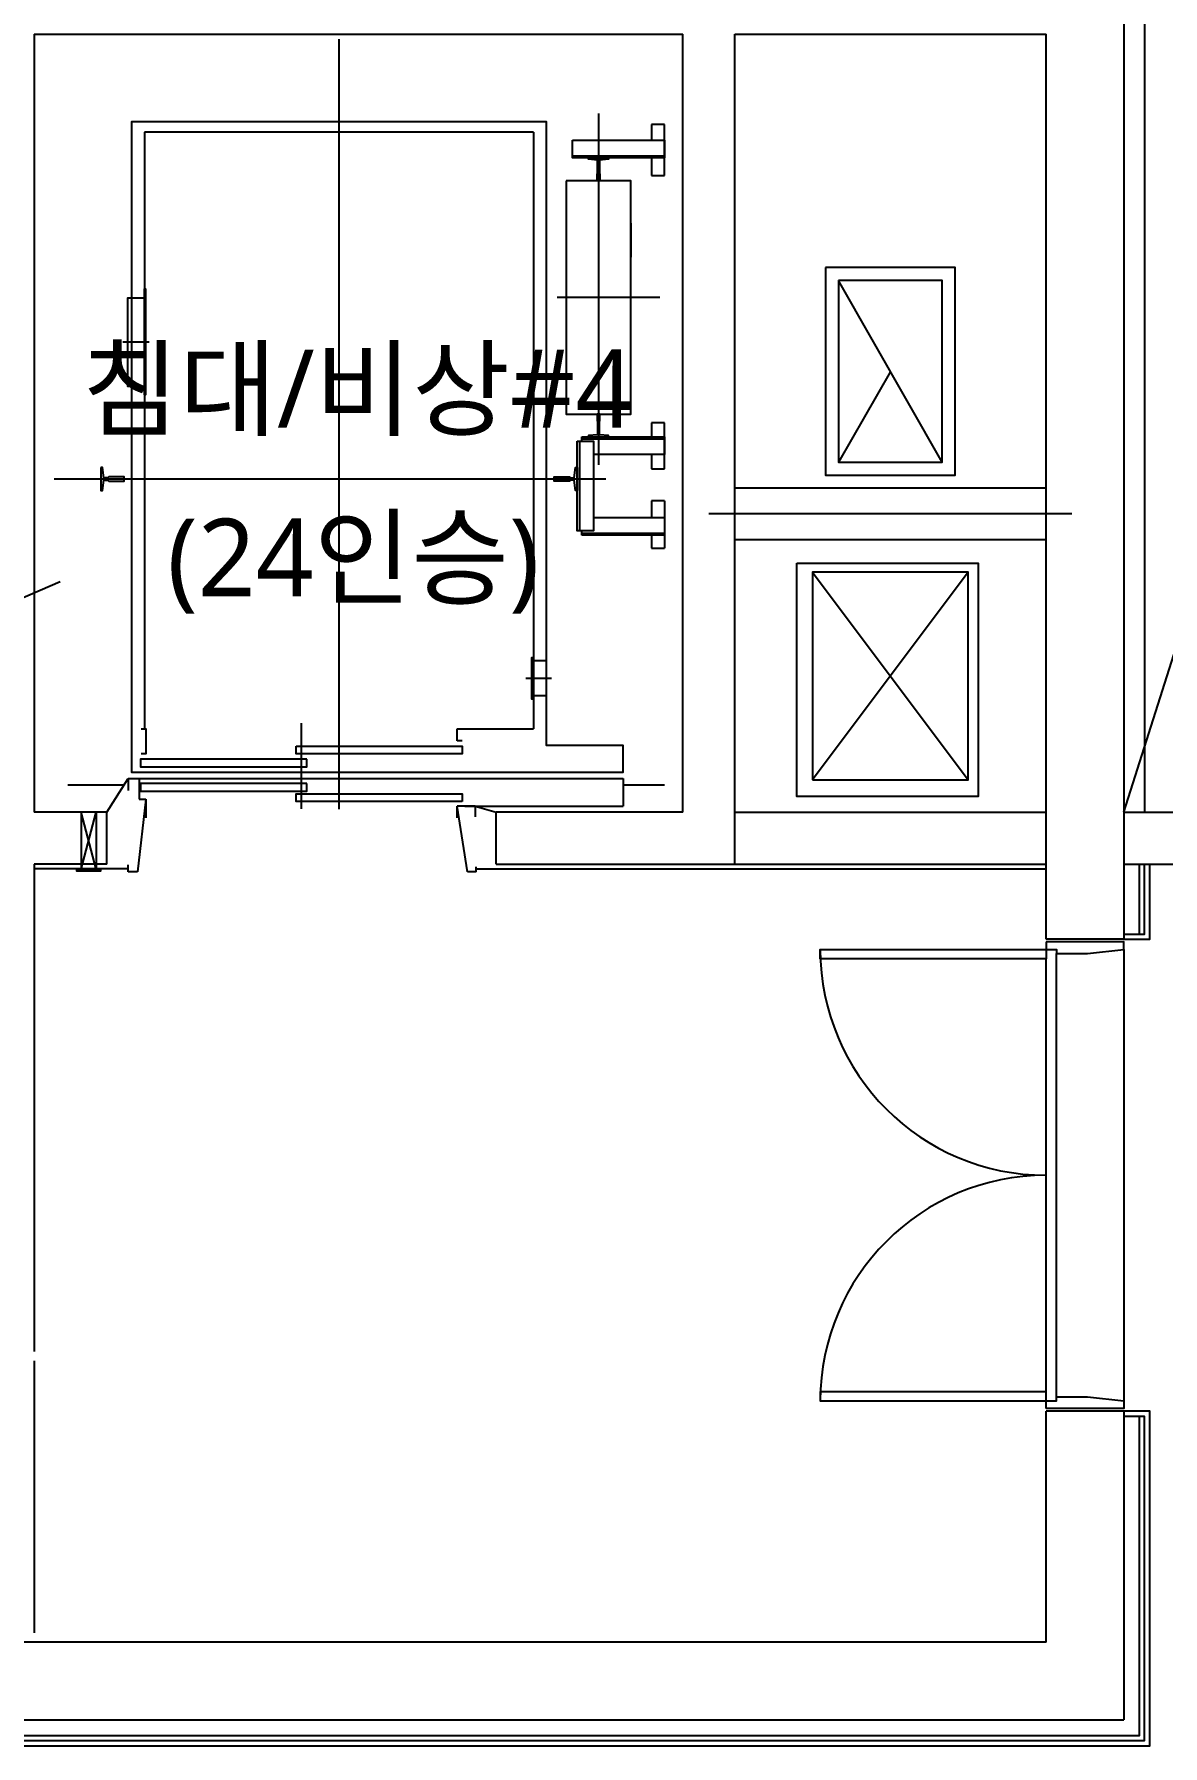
# Model space of a CAD drawing. Header units: millimetres. Extents: x -105683 to 94728, y -31127 to 151123.
# Drawn here: x 2175 to 6525, y -8105 to -1505 of the extents above; entities that cross this region are included whole.
import ezdxf
from ezdxf.enums import TextEntityAlignment as Align

# ---------------------------------------------------------------- set-up
doc = ezdxf.new("R2010")
doc.units = ezdxf.units.MM
doc.layers.add('e-plan', color=9, linetype='Continuous')
doc.styles.add('USUN', font='malgun_0.ttf')

# ---------------------------------------------------------------- blocks, each defined once
blk = doc.blocks.new('xr_plan$0$ELEV-hp')
at = {"layer": 'e-plan'}
for p, q in [((-936.6, 1505), (-994.6, 1285)), ((-994.6, 1285), (-994.6, 1505)), ((-994.6, 1505), (-936.6, 1285)), ((-936.6, 1285), (-936.6, 1505)), ((-813.6, 1515), (-813.6, 1487.7)), ((-777.5, 1515), (-813.6, 1515)), ((-745, 1234.2), (-777.5, 1515)), ((494.6, 1515.3), (455, 1262)), ((528.2, 1515.3), (494.6, 1515.3)), ((528.2, 1515.3), (528.2, 1496.3)), ((-936.6, 1285), (-994.6, 1285)), ((-895, 1285), (-813.6, 1155)), ((-745, 1234.2), (-745, 1307)), ((-145, 1272.2), (-145, 942.2)), ((0, 1273), (0, -1695.9)), ((455, 1307), (455, 1262)), ((525, 1262), (455, 1262)), ((485, 1262), (1095, 1262)), ((525, 1262), (525.1, 1302.5)), ((525, 1262), (605, 1285)), ((1095, 1247.9), (1095, 1262)), ((-813.6, 1155), (-813.6, 1201.8)), ((-770, 1155), (-770, 1234.2)), ((-770, 1234.2), (-745, 1234.2)), ((1095, 1155), (1095, 1247.9)), ((-1045, 1179.9), (-829.2, 1179.9)), ((-813.6, 1155), (440.8, 1155)), ((440.8, 1155), (1095, 1155)), ((1095, 1180), (1255, 1180)), ((475, 1010), (455, 1010)), ((455, 1010), (455, 963)), ((-750, -1337), (-750, 963)), ((455, 963), (750, 963)), ((750, -1337), (750, 963)), ((720, 768.1), (818.8, 768.1)), ((1204.7, 217.1), (1204.7, 266.8)), ((1204.7, 266.8), (1255, 266.8)), ((1255, 84.9), (1255, 266.8)), ((927.2, -145.4), (927.2, 200.6)), ((1255, 217.1), (935.6, 217.1)), ((935.6, 217.1), (935.6, 200.6)), ((935.6, 208.7), (1255, 208.7)), ((1255, 148.1), (1255, 217.1)), ((980.1, 148.1), (1255, 148.1)), ((1204.7, 84.9), (1204.7, 148.1)), ((1255, 84.9), (1204.7, 84.9)), ((-1097.7, 0), (1027.7, 0)), ((1000, -1409.9), (1000, -54.5)), ((1204.6, -94.2), (1204.6, -38.6)), ((1204.6, -38.6), (1254.8, -38.6)), ((1254.8, -38.6), (1254.8, -216.3)), ((1254.8, -94.2), (980.1, -94.2)), ((1254.8, -162), (1254.8, -94.2)), ((935.3, -145.4), (935.3, -162)), ((935.3, -154.5), (1254.8, -154.5)), ((935.3, -162), (1254.8, -162)), ((1204.6, -216.3), (1204.6, -162)), ((1254.8, -216.3), (1204.6, -216.3)), ((-732.3, -527.6), (-833.4, -527.6)), ((1236.7, -700), (840.3, -700)), ((875, -997), (875, -855.2)), ((1125, -986.8), (1125, -855.2)), ((1204.7, -1237.9), (1204.7, -1170.1)), ((1204.7, -1170.1), (1255, -1170.1)), ((1255, -1170.1), (1255, -1367.4)), ((899.6, -1245.5), (1255, -1245.5)), ((1204.7, -1367.4), (1204.7, -1306.2)), ((750, -1337), (-750, -1337)), ((1255, -1367.4), (1204.7, -1367.4))]:
    blk.add_line(p, q, dxfattribs=at)
for points in [[(-918.2, 1505), (-1012, 1505), (-1012, 1511.5), (-918.2, 1511.5)], [(-124.1, 1174.2), (-765, 1174.2), (-765, 1204.2), (-124.1, 1204.2)], [(475, 1244.2), (-165, 1244.2), (-165, 1214.2), (475, 1214.2)], [(-124.1, 1080), (-765, 1080), (-765, 1110), (-124.1, 1110)], [(-165, 1030), (475, 1030), (475, 1060), (-165, 1060)], [(918, -145.4), (980.1, -145.4), (980.1, 200.6), (918, 200.6)], [(-918, -44.5), (-918, 44.5), (-911.3, 44.5), (-906.5, 4.8), (-891.7, 4.8), (-887.5, 8.5), (-829, 8.5), (-829, -8.5), (-887.5, -8.5), (-891.7, -4.8), (-906.5, -4.8), (-911.3, -44.5), (-918, -44.5)], [(918, -44.5), (918, 44.5), (911.3, 44.5), (906.5, 4.8), (891.7, 4.8), (887.5, 8.5), (829, 8.5), (829, -8.5), (887.5, -8.5), (891.7, -4.8), (906.5, -4.8), (911.3, -44.5), (918, -44.5)], [(961, -162), (1039, -162), (1039, -167.3), (1003.5, -170.1), (1003.5, -221.8), (1005, -224), (1005, -250), (995, -250), (995, -224), (996.5, -221.8), (996.5, -170.1), (961, -167.3), (961, -162)], [(875, -1150), (875, -250), (1125, -250), (1125, -1150)], [(-750, -733.1), (-746.3, -733.1), (-746.3, -324.7), (-750, -324.7)], [(-750, -696.8), (-815.7, -696.8), (-815.7, -358.5), (-750, -358.5)], [(961.9, -1238), (1039, -1238), (1039, -1232.7), (1003.5, -1229.9), (1003.5, -1178.2), (1005, -1176), (1005, -1150), (995, -1150), (995, -1176), (996.5, -1178.2), (996.5, -1229.9), (961.9, -1232.7), (961.9, -1238)], [(899.6, -1306.2), (1255, -1306.2), (1255, -1237.9), (899.6, -1237.9)]]:
    blk.add_lwpolyline(points, close=True, dxfattribs=at)
for points in [[(800, 701), (800, -1377), (-800, -1377), (-800, 1130), (1095, 1130), (1095, 1028), (800, 1028), (800, 701)], [(-762.5, 963), (-745, 963), (-745, 1060), (-762.5, 1060)], [(750, 848.7), (743.2, 848.7), (743.2, 688.7), (750, 688.7)], [(750, 835.2), (800, 835.2), (800, 701), (750, 701)]]:
    blk.add_lwpolyline(points, dxfattribs=at)
blk = doc.blocks.new('Xref-지하1층')
at = {"layer": 'e-plan', "linetype": 'Continuous'}
for p, q in [((9900, 7400), (12150, 14500)), ((9600, 8650), (8400, 8650)), ((9700, 8550), (8300, 8550)), ((9600, 8450), (8400, 8450)), ((8400, 7400), (9600, 7400)), ((9900, 7400), (12150, 7400)), ((8400, 7200), (9600, 7200)), ((9900, 7200), (12350, 7200)), ((6061.4, 7182), (5700, 7182)), ((7403.2, 7182), (9600, 7182))]:
    blk.add_line(p, q, dxfattribs=at)
at = {"layer": 'e-plan'}
for p, q in [((9900, 10600), (9900, 6910)), ((5700, 10400), (8200, 10400)), ((5700, 10400), (5700, 7400)), ((8200, 7400), (8200, 10400)), ((8400, 10400), (9600, 10400)), ((8400, 7200), (8400, 10400)), ((9600, 6910), (9600, 10400)), ((9200, 8750), (8800, 9450)), ((9000, 9100), (8800, 8750)), ((8700, 8325), (9300, 7525)), ((9300, 8325), (8700, 7525)), ((5980, 7400), (5700, 7400)), ((5980, 7200), (5980, 7400)), ((7480, 7200), (7480, 7400)), ((8200, 7400), (7480, 7400)), ((5980, 7200), (5700, 7200)), ((5700, 7200), (5700, 5320)), ((7480, 7200), (8400, 7200)), ((9900, 6910), (9600, 6910)), ((9900, 6870), (9900, 5130)), ((9600, 5165), (9600, 6835)), ((9640, 5145), (9640, 6855)), ((5700, 5285), (5700, 4235)), ((9600, 4200), (9600, 5090)), ((9900, 5090), (9600, 5090)), ((9900, 5090), (9900, 3900)), ((9600, 4200), (2800, 4200)), ((-400, 3900), (9900, 3900))]:
    blk.add_line(p, q, dxfattribs=at)
for points in [[(9880, 14500), (9880, 11880), (9980, 11880), (9980, 7400)], [(3884.6, 7458.8), (4794.8, 7853.9), (4742.5, 7974.3), (4967.4, 7785.7), (4915.1, 7906.1), (5800, 8290.2)], [(9600, 6870), (9600, 6835), (8730, 6835), (8730, 6870), (9600, 6870)], [(9600, 6900), (9600, 6870), (9640, 6870), (9640, 6855), (9760, 6855), (9900, 6870), (9900, 6900), (9600, 6900)], [(9600, 5130), (9600, 5165), (8730, 5165), (8730, 5130), (9600, 5130)], [(9600, 5100), (9600, 5130), (9640, 5130), (9640, 5145), (9760, 5145), (9900, 5130), (9900, 5100), (9600, 5100)]]:
    blk.add_lwpolyline(points, dxfattribs=at)
at = {"layer": 'e-plan', "linetype": 'Continuous'}
for points in [[(-380, 13400), (-500, 13400), (-500, 3800), (10000, 3800), (10000, 5090), (9900, 5090)], [(-380, 13380), (-480, 13380), (-480, 3820), (9980, 3820), (9980, 5070), (9900, 5070)], [(-460, 13380), (-460, 3840), (9960, 3840), (9960, 5070)], [(9900, 6910), (10000, 6910), (10000, 7200)], [(9900, 6930), (9980, 6930), (9980, 7200)], [(9960, 6930), (9960, 7200)]]:
    blk.add_lwpolyline(points, dxfattribs=at)
at = {"layer": 'e-plan'}
for points in [[(8750, 9500), (8750, 8700), (9250, 8700), (9250, 9500)], [(8800, 9450), (8800, 8750), (9200, 8750), (9200, 9450)], [(8639.1, 8360.5), (9339.1, 8360.5), (9339.1, 7460.5), (8639.1, 7460.5)], [(8700, 7525), (9300, 7525), (9300, 8325), (8700, 8325)]]:
    blk.add_lwpolyline(points, close=True, dxfattribs=at)
for centre, start, end in [((9600, 6870), 180, 270), ((9600, 5130), 90, 180)]:
    blk.add_arc(centre, 870, start, end, dxfattribs=at)
at = {"layer": 'e-plan', "xscale": -1, "rotation": 180}
blk.add_blockref('xr_plan$0$ELEV-hp', (6875, 8685), dxfattribs=at)
at = {"layer": 'e-plan', "style": 'USUN'}
for s, p in [('침대/비상#4', (6946, 9033)), ('(24인승)', (6930.2, 8381.9))]:
    blk.add_text(s, height=300, dxfattribs=at).set_placement(p, align=Align.MIDDLE_CENTER)

msp = doc.modelspace()

# ---------------------------------------------------------------- block references
at = {"layer": 'e-plan'}
msp.add_blockref('Xref-지하1층', (-3525, -11905), dxfattribs=at)

doc.saveas('drawing.dxf')
